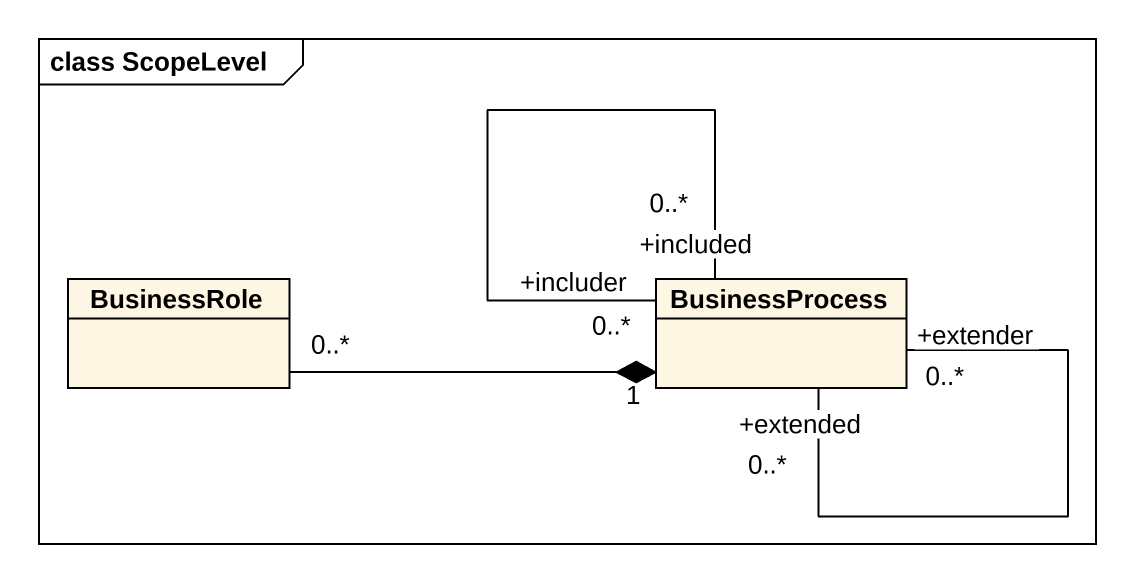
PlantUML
@startuml
mainframe class ScopeLevel
hide circle
hide empty members
class BusinessRole
class BusinessProcess
BusinessProcess "1" *-left- "0..*" BusinessRole
BusinessProcess "+extended\n0..*" -- "+extender\n0..*" BusinessProcess
BusinessProcess "+included\n0..*" -- "+includer\n0..*" BusinessProcess
@enduml
